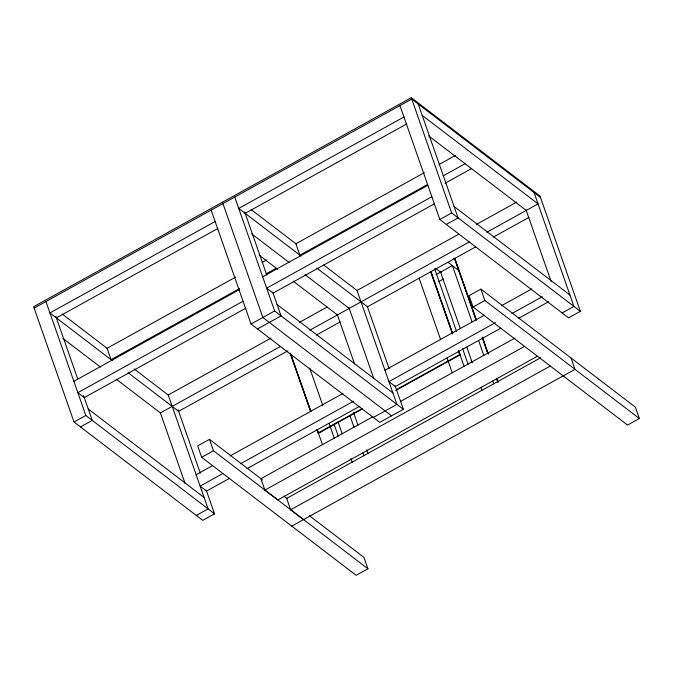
<?xml version="1.0" encoding="UTF-8"?>
<svg xmlns="http://www.w3.org/2000/svg" width="673" height="673" viewBox="0 0 673 673"><rect width="100%" height="100%" fill="white"/><g stroke="black" fill="none" stroke-linecap="round" stroke-linejoin="round"><path stroke-width="1.01" d="M399.955 105.594L439.848 219.499L568.567 317.858L580.37 311.321L540.007 196.053L411.279 97.694L33.65 306.728L74.022 422.005L202.741 520.355L214.544 513.827L206.216 490.053M34.13 308.099L411.758 99.066L540.486 197.416M215.133 221.501L49.92 312.953L112.198 360.543M403.951 116.984L238.738 208.437L301.016 256.026M56.355 317.875L217.901 228.45M245.174 213.358L406.711 123.941M235.575 277.158L107.074 348.286L111.062 359.676L239.563 288.549M262.192 262.42L266.777 259.879M424.385 172.641L295.893 243.769L299.88 255.16L427.456 184.537M439.074 164.506L455.596 155.362M266.18 273.81L276.275 268.224M443.061 175.897L465.093 163.707M73.853 381.297L239.066 289.844M262.672 276.78L427.885 185.327M444.912 183.359L471.529 168.62M243.054 301.235L77.841 392.687L84.276 397.608L245.822 308.184M431.873 196.718L266.659 288.17L273.095 293.091L434.632 203.675M74.022 422.005L85.816 415.468L214.544 513.827M251.029 324.016L274.634 310.951L403.354 409.31L379.757 422.375L251.029 324.016L211.145 210.111M439.848 219.499L451.65 212.971L580.37 311.321M80.457 426.918L92.251 420.389L83.587 395.623M257.465 328.937L281.07 315.873L272.75 292.099M446.283 224.42L458.086 217.892L418.194 103.987M134.045 368.888L168.216 395.001L271.017 338.098M299.468 322.35L327.002 307.107M323.696 265.011L357.035 290.484L458.91 234.095M476.349 224.437L516.738 202.085M280.515 346.444L160.401 412.928L116.227 379.177M309.883 330.182L469.325 241.927M486.764 232.269L538.038 203.894L422.19 115.377M287.867 350.852L178.639 411.312L128.03 372.64M316.318 335.104L340.185 321.887M475.761 246.84L367.458 306.795L316.848 268.123M493.2 237.19L529.003 217.379M435.986 274.66L452.365 265.599L472.051 321.82M438.762 281.608L443.339 279.076M262.52 479.95L209.471 439.351L197.669 445.888L201.656 457.278L356.126 575.306L367.929 568.769L363.942 557.379L309.479 515.77M480.892 289.112L469.089 295.64L473.085 307.031L627.547 425.058L639.35 418.53L635.362 407.14L480.892 289.112L484.88 300.503L639.35 418.53M201.656 457.278L213.459 450.742L367.929 568.769M473.085 307.031L484.88 300.503M196.137 474.734L212.66 465.59M230.099 455.941L342.994 393.444M384.956 370.217L484.08 315.351M501.52 305.693L531.813 288.927M223.074 473.422L200.125 486.125L206.561 491.046L229.51 478.343M240.513 463.773L353.409 401.276M495.412 322.678L388.944 381.608L395.379 386.529L500.931 328.104M511.934 313.534L542.228 296.768M246.949 468.686L359.845 406.198M518.37 318.447L548.663 301.681M317.076 430.03L318.11 432.991L362.242 408.545M396.262 389.701L459.709 354.57L460.096 354.864L395.732 390.508M318.11 432.991L318.497 433.286L362.629 408.839M372.834 416.764L260.914 478.722L264.901 490.112L277.781 499.946L537.399 356.236M400.359 401.529L515.03 338.056M196.306 515.442L208.108 508.906L168.216 395.001M373.322 417.453L396.919 404.389L357.035 290.484M562.132 312.937L573.934 306.408L534.051 192.503M264.901 490.112L524.528 346.402M540.781 357.725L286.656 498.39L290.652 509.781L303.523 519.615M290.652 509.781L550.27 366.07M291.762 526.126L574.986 369.351L570.998 357.96M428.718 135.912L526.236 210.422M454.098 206.502L569.947 295.018M453.568 258.205L455.209 259.458L476.282 319.574M448.117 262.352L458.801 270.521M435.498 268.258L441.244 272.658M251.18 209.606L296.187 243.996M251.702 233.901L289.213 262.554M305.046 274.66L349.22 308.411M259.071 255.075L277.882 269.452M293.243 281.188L337.417 314.939M277.083 304.482L392.931 392.998M391.56 415.838L262.832 317.488L222.469 202.211M62.37 314.123L107.377 348.513M283.728 496.085L287.06 498.643M62.892 338.418L100.395 367.071M88.264 408.999L204.112 497.515M482.507 337.324L488.379 354.091M497.027 378.748L498.062 381.709M476.24 320.272L454.813 259.13L476.072 319.835M482.12 337.03L487.992 353.796M496.64 378.453L498.02 382.399M431.057 272.027L452.492 333.169M458.717 350.919L460.096 354.864M430.67 271.732L452.449 333.858M458.33 350.625L459.709 354.57M290.492 353.401L310.892 411.59M317.109 429.34L318.497 433.286M290.105 353.106L310.505 411.296M526.059 209.934L551.036 281.247M411.279 97.694L451.65 212.971M454.729 258.087L455.209 259.458M482.289 337.585L487.816 353.367M496.792 379.017L497.827 381.978M478.612 340.563L483.794 355.361M492.779 381.002L493.814 383.963M440.563 272.128L460.248 328.357M466.81 347.091L472.337 362.873M480.976 387.539L482.011 390.491M434.565 268.611L456.673 331.739M462.544 348.513L468.072 364.295M430.888 271.589L452.651 333.724M458.523 350.498L464.05 366.28M419.086 278.117L440.504 339.276M447.065 358.011L452.248 372.808M367.281 306.299L389.137 368.703M395.034 385.536L403.354 409.31M349.043 307.914L373.675 378.234M337.249 314.442L354.587 363.967M353.51 412.406L358.002 425.227M366.642 449.884L368.022 453.829M349.842 415.376L353.981 427.212M362.966 452.862L364 455.814M338.039 421.912L342.187 433.749M350.818 458.406L352.198 462.351M334.111 424.31L338.258 436.146M309.715 368.097L322.838 405.583M329.055 423.334L334.237 438.131M244.652 211.869L266.853 275.265M290.66 353.922L310.69 411.127M317.261 429.87L322.434 444.668M234.742 197.046L274.634 310.951M209.471 439.351L213.459 450.742M178.118 409.823L200.318 473.212M160.233 412.431L185.201 483.744M55.834 316.386L77.689 378.79M45.932 301.563L85.816 415.468"/></g></svg>
